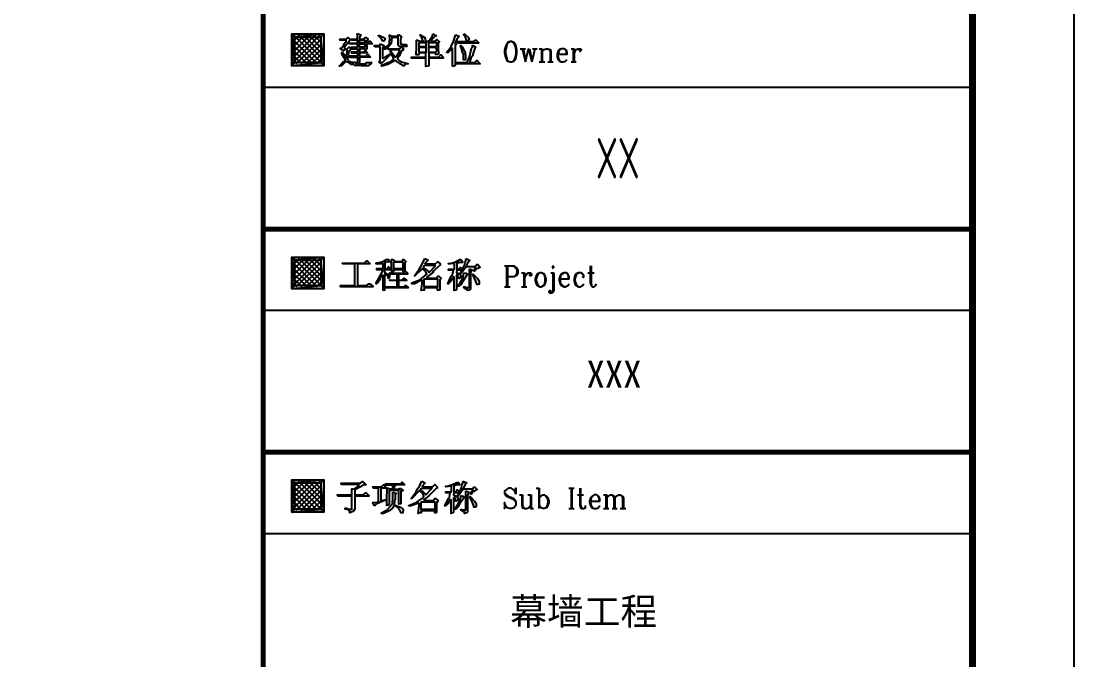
# Model space of a CAD drawing. Extents: x 74607 to 188346, y 27287 to 39167.
# Drawn here: x 114469 to 116547, y 28558 to 29818 of the extents above; entities that cross this region are included whole.
import ezdxf
from ezdxf.enums import TextEntityAlignment as Align

# ---------------------------------------------------------------- set-up
doc = ezdxf.new("R2010")
doc.units = 0
doc.header["$LTSCALE"] = 1000
doc.header["$MEASUREMENT"] = 0
doc.linetypes.add('DASHED2', pattern=[0.375, 0.25, -0.125])
for name, color, linetype in [('__覆盖_A10-公共图签_TEN24OQN_设计区$0$C-SHET-SHET', 7, 'Continuous'), ('DIM_LEAD', 3, 'Continuous'), ('PUB_TEXT', 7, 'Continuous'), ('龙骨虚线', 165, 'DASHED2')]:
    doc.layers.add(name, color=color, linetype=linetype)
doc.styles.add('__覆盖_A10-公共图签_TEN24OQN_设计区$0$TH-STYLE1', font='STFANGSO.TTF', dxfattribs={"width": 0.7})
doc.styles.get("Standard").update_dxf_attribs({"font": 'gbenor.shx', "bigfont": 'gbcbig.shx'})
doc.styles.add('宋体', font='')
doc.styles.get('宋体').set_extended_font_data('SimSun')

# ---------------------------------------------------------------- blocks, each defined once
blk = doc.blocks.new('A1')
at = {"linetype": 'Continuous'}
for points in [[(-74, 125.25), (-76.85, 124.95), (-77.15, 125.25)], [(-76.85, 124.95), (-77.15, 125.25), (-76.85, 122.43)], [(-77.15, 125.25), (-76.85, 122.43), (-77.15, 122.12)], [(-74.3, 124.95), (-74, 125.25), (-76.85, 124.95)], [(-74, 122.12), (-74.3, 124.95), (-74, 125.25)], [(-74.3, 122.43), (-74, 122.12), (-74.3, 124.95)], [(-76.85, 122.43), (-77.15, 122.12), (-74.3, 122.43)], [(-77.15, 122.12), (-74.3, 122.43), (-74, 122.12)], [(-74, 103.25), (-76.85, 102.95), (-77.15, 103.25)], [(-76.85, 102.95), (-77.15, 103.25), (-76.85, 100.43)], [(-77.15, 103.25), (-76.85, 100.43), (-77.15, 100.12)], [(-74.3, 102.95), (-74, 103.25), (-76.85, 102.95)], [(-74, 100.12), (-74.3, 102.95), (-74, 103.25)], [(-74.3, 100.43), (-74, 100.12), (-74.3, 102.95)], [(-76.85, 100.43), (-77.15, 100.12), (-74.3, 100.43)], [(-77.15, 100.12), (-74.3, 100.43), (-74, 100.12)], [(-74, 81.28), (-76.85, 80.97), (-77.15, 81.28)], [(-76.85, 80.97), (-77.15, 81.28), (-76.85, 78.4)], [(-77.15, 81.28), (-76.85, 78.4), (-77.15, 78.1)], [(-74.3, 80.97), (-74, 81.28), (-76.85, 80.97)], [(-74, 78.1), (-74.3, 80.97), (-74, 81.28)], [(-74.3, 78.4), (-74, 78.1), (-74.3, 80.97)], [(-76.85, 78.4), (-77.15, 78.1), (-74.3, 78.4)], [(-77.15, 78.1), (-74.3, 78.4), (-74, 78.1)]]:
    blk.add_hatch(color=94, dxfattribs=at).paths.add_polyline_path(points)
at = {"color": 94, "linetype": 'Continuous'}
for p, q in [((-77.1, 122.38), (-74.4, 125.12)), ((-77.1, 122.88), (-74.9, 125.12)), ((-77.1, 123.4), (-75.4, 125.12)), ((-77.1, 123.9), (-75.93, 125.12)), ((-77.1, 124.4), (-76.43, 125.12)), ((-77.1, 124.93), (-76.93, 125.12)), ((-74.65, 122.3), (-77.1, 124.75)), ((-74.28, 122.43), (-76.97, 125.12)), ((-76.72, 122.3), (-74.28, 124.75)), ((-74.28, 122.93), (-76.47, 125.12)), ((-74.28, 123.4), (-76, 125.12)), ((-74.28, 123.9), (-75.5, 125.12)), ((-74.28, 124.4), (-74.97, 125.12)), ((-74.28, 124.93), (-74.47, 125.12)), ((-75.15, 122.3), (-77.1, 124.22)), ((-75.65, 122.3), (-77.1, 123.72)), ((-76.25, 122.3), (-74.28, 124.22)), ((-75.75, 122.3), (-74.28, 123.72)), ((-54.65, 123.8), (-54.1, 123.8)), ((-54.43, 123.8), (-54.1, 122.5)), ((-54.35, 123.8), (-54.1, 122.75)), ((-53.72, 123.8), (-53.5, 122.75)), ((-53.2, 123.8), (-53.5, 122.5)), ((-53.43, 123.8), (-52.95, 123.8)), ((-52.75, 123.8), (-52.45, 123.8)), ((-52.53, 123.8), (-52.53, 122.5)), ((-52.45, 123.8), (-52.45, 122.5)), ((-49.6, 123.8), (-49.3, 123.8)), ((-49.4, 123.8), (-49.4, 122.5)), ((-49.3, 123.8), (-49.3, 122.5)), ((-76.18, 122.3), (-77.1, 123.22)), ((-76.62, 122.3), (-77.1, 122.72)), ((-75.22, 122.3), (-74.28, 123.22)), ((-74.72, 122.3), (-74.28, 122.72)), ((-52.75, 122.5), (-52.2, 122.5)), ((-51.9, 122.5), (-51.38, 122.5)), ((-49.6, 122.5), (-49.1, 122.5)), ((-80, 120), (-10, 120)), ((-77.1, 100.38), (-74.4, 103.12)), ((-77.1, 100.88), (-74.9, 103.12)), ((-77.1, 101.4), (-75.4, 103.12)), ((-77.1, 101.9), (-75.93, 103.12)), ((-77.1, 102.4), (-76.43, 103.12)), ((-77.1, 102.93), (-76.93, 103.12)), ((-74.28, 100.43), (-76.97, 103.12)), ((-74.28, 100.93), (-76.47, 103.12)), ((-74.28, 101.4), (-76, 103.12)), ((-74.28, 101.9), (-75.5, 103.12)), ((-74.28, 102.4), (-74.97, 103.12)), ((-74.28, 102.93), (-74.47, 103.12)), ((-74.65, 100.3), (-77.1, 102.75)), ((-75.15, 100.3), (-77.1, 102.22)), ((-76.72, 100.3), (-74.28, 102.75)), ((-76.25, 100.3), (-74.28, 102.22)), ((-55.97, 102.38), (-55.97, 100.32)), ((-55.9, 102.38), (-55.9, 100.32)), ((-75.65, 100.3), (-77.1, 101.72)), ((-76.18, 100.3), (-77.1, 101.22)), ((-75.75, 100.3), (-74.28, 101.72)), ((-75.22, 100.3), (-74.28, 101.22)), ((-54.5, 101.68), (-54.2, 101.68)), ((-54.28, 101.68), (-54.28, 100.32)), ((-54.2, 101.68), (-54.2, 100.32)), ((-51.62, 101.68), (-51.32, 101.68)), ((-47.97, 101.68), (-47.35, 101.68)), ((-76.62, 100.3), (-77.1, 100.72)), ((-74.72, 100.3), (-74.28, 100.72)), ((-56.18, 100.32), (-55.62, 100.32)), ((-54.5, 100.32), (-53.97, 100.32)), ((-80, 98), (-10, 98)), ((-77.1, 78.4), (-74.4, 81.12)), ((-77.1, 78.9), (-74.9, 81.12)), ((-77.1, 79.43), (-75.4, 81.12)), ((-77.1, 79.88), (-75.93, 81.12)), ((-77.1, 80.4), (-76.43, 81.12)), ((-77.1, 80.9), (-76.93, 81.12)), ((-74.28, 78.4), (-76.97, 81.12)), ((-74.28, 78.9), (-76.47, 81.12)), ((-74.28, 79.43), (-76, 81.12)), ((-74.28, 79.93), (-75.5, 81.12)), ((-74.28, 80.4), (-74.97, 81.12)), ((-74.28, 80.9), (-74.47, 81.12)), ((-74.65, 78.28), (-77.1, 80.72)), ((-75.15, 78.28), (-77.1, 80.22)), ((-76.72, 78.28), (-74.28, 80.72)), ((-76.25, 78.28), (-74.28, 80.22)), ((-53.05, 80.44), (-52.75, 80.44)), ((-52.78, 80.44), (-52.78, 78.44)), ((-52.75, 80.44), (-52.75, 78.44)), ((-49.82, 80.44), (-49.3, 80.44)), ((-49.6, 80.44), (-49.6, 78.44)), ((-49.53, 80.44), (-49.53, 78.44)), ((-75.65, 78.28), (-77.1, 79.75)), ((-76.18, 78.28), (-77.1, 79.25)), ((-75.75, 78.28), (-74.28, 79.72)), ((-75.22, 78.28), (-74.28, 79.2)), ((-54.7, 79.79), (-54.4, 79.79)), ((-53.88, 79.79), (-53.55, 79.79)), ((-53.62, 79.79), (-53.62, 78.44)), ((-53.55, 79.79), (-53.55, 78.44)), ((-48.97, 79.79), (-48.38, 79.79)), ((-46.4, 79.79), (-46.1, 79.79)), ((-46.18, 79.79), (-46.18, 78.44)), ((-46.1, 79.79), (-46.1, 78.44)), ((-76.62, 78.28), (-77.1, 78.75)), ((-74.72, 78.28), (-74.28, 78.75)), ((-53.62, 78.44), (-53.32, 78.44)), ((-49.82, 78.44), (-49.3, 78.44)), ((-46.4, 78.44), (-45.88, 78.44)), ((-45.55, 78.44), (-45.07, 78.44)), ((-44.78, 78.44), (-44.22, 78.44)), ((-80, 76), (-10, 76))]:
    blk.add_line(p, q, dxfattribs=at)
blk.add_lwpolyline([(-841, 0), (-841, 594), (0, 594), (0, 0)], close=True, dxfattribs=at)
at = {"color": 94, "linetype": 'Continuous', "const_width": 0.7}
blk.add_lwpolyline([(-816, 10), (-816, 584), (-10, 584), (-10, 10)], close=True, dxfattribs=at)
at = {"color": 94, "linetype": 'Continuous', "const_width": 0.5}
for points in [[(-80, 10), (-80, 584)], [(-10, 10), (-10, 584)], [(-80, 106), (-10, 106)], [(-80, 84), (-10, 84)]]:
    blk.add_lwpolyline(points, dxfattribs=at)
at = {"color": 94, "linetype": 'Continuous'}
for points in [[(-74, 125.25), (-76.85, 124.95), (-77.15, 125.25), (-74, 125.25)], [(-76.85, 124.95), (-77.15, 125.25), (-76.85, 122.43), (-76.85, 124.95)], [(-77.15, 125.25), (-76.85, 122.43), (-77.15, 122.12), (-77.15, 125.25)], [(-74.3, 124.95), (-74, 125.25), (-76.85, 124.95), (-74.3, 124.95)], [(-74, 122.12), (-74.3, 124.95), (-74, 125.25), (-74, 122.12)], [(-74.3, 122.43), (-74, 122.12), (-74.3, 124.95), (-74.3, 122.43)], [(-70.72, 125.3), (-70.35, 125.18), (-70.47, 124.95), (-70.47, 124.75), (-70.1, 124.75), (-69.93, 124.9), (-69.85, 124.9), (-69.62, 124.75), (-69.75, 124.57), (-69.75, 124.4), (-69.72, 124.35), (-69.55, 124.53), (-69.45, 124.53), (-69.25, 124.32), (-69.25, 124.28), (-69.75, 124.28), (-69.75, 123.8), (-69.85, 123.72), (-69.97, 123.72), (-69.97, 123.8), (-70.47, 123.8), (-70.47, 123.47), (-70.1, 123.47), (-69.97, 123.6), (-69.85, 123.6), (-69.72, 123.43), (-69.72, 123.4), (-70.47, 123.4), (-70.47, 123.05), (-69.85, 123.05), (-69.72, 123.22), (-69.62, 123.22), (-69.43, 123), (-69.43, 122.97), (-70.22, 122.97), (-70.47, 122.97), (-70.47, 122.45), (-70.53, 122.43), (-70.47, 122.32), (-69.85, 122.32), (-69.8, 122.43), (-69.3, 122.43), (-69.38, 122.32), (-69.6, 122.15), (-69.6, 122.12), (-70.3, 122.12), (-70.35, 122.15), (-70.95, 122.15), (-71.03, 122.25), (-71.28, 122.25), (-71.53, 122.43), (-71.82, 122.55), (-72.25, 122.12), (-72.35, 122.12), (-72.47, 122.07), (-72.43, 122.15), (-72.38, 122.15), (-72.18, 122.43), (-72.18, 122.45), (-71.88, 122.7), (-72.22, 123.25), (-72.22, 123.43), (-72.18, 123.43), (-71.88, 122.97), (-71.8, 122.97), (-71.8, 123.22), (-71.7, 123.25), (-71.7, 123.72), (-72, 123.72), (-72.07, 123.6), (-72.18, 123.65), (-72.35, 123.8), (-72.35, 123.85), (-72.25, 123.85), (-72.05, 124.1), (-72, 124.28), (-71.8, 124.53), (-71.8, 124.65), (-72.38, 124.65), (-72.43, 124.75), (-71.8, 124.75), (-71.68, 124.88), (-71.62, 124.9), (-71.4, 124.7), (-71.4, 124.65), (-71.62, 124.4), (-71.53, 124.35), (-70.72, 124.35), (-70.7, 124.35), (-70.7, 124.65), (-71.25, 124.65), (-71.28, 124.7), (-71.28, 124.75), (-70.7, 124.75), (-70.7, 125.18), (-70.72, 125.25), (-70.72, 125.3)], [(-70.47, 124.65), (-69.97, 124.65), (-69.97, 124.35), (-70.47, 124.35), (-70.47, 124.57), (-70.47, 124.65)], [(-68.62, 125.12), (-68.15, 124.95), (-67.97, 124.78), (-67.97, 124.7), (-68.1, 124.53), (-68.22, 124.57), (-68.32, 124.78), (-68.62, 125.07), (-68.62, 125.12)], [(-67.55, 125.18), (-67.3, 125.05), (-66.68, 125.05), (-66.68, 125.18), (-66.62, 125.18), (-66.38, 125.05), (-66.38, 124.9), (-66.45, 124.78), (-66.45, 124.28), (-66.38, 124.28), (-66.28, 124.2), (-65.88, 124.2), (-65.82, 124.03), (-66.57, 124.03), (-66.68, 124.15), (-66.68, 124.9), (-67.3, 124.9), (-67.35, 124.32), (-67.72, 123.85), (-67.68, 123.8), (-66.82, 123.8), (-66.55, 123.8), (-66.38, 123.95), (-66.15, 123.78), (-66.2, 123.65), (-66.38, 123.55), (-66.55, 123.1), (-66.75, 122.85), (-66.75, 122.8), (-66.57, 122.62), (-66.38, 122.5), (-66.07, 122.43), (-65.7, 122.32), (-65.7, 122.3), (-65.9, 122.3), (-66.07, 122.12), (-66.15, 122.12), (-66.68, 122.43), (-66.93, 122.62), (-66.97, 122.62), (-67.68, 122.25), (-68.15, 122.12), (-68.32, 122.07), (-68.28, 122.15), (-67.97, 122.3), (-67.68, 122.43), (-67.47, 122.5), (-67.12, 122.8), (-67.18, 122.97), (-67.35, 123.18), (-67.47, 123.72), (-67.6, 123.72), (-67.68, 123.78), (-67.68, 123.8)], [(-67.55, 125.18), (-67.53, 124.65), (-67.55, 124.57), (-67.55, 124.32), (-67.6, 124.2), (-67.9, 123.95), (-67.95, 123.95), (-68.07, 123.85), (-68.07, 123.8), (-67.9, 123.8), (-67.78, 123.85), (-67.72, 123.85)], [(-63.25, 125.25), (-62.9, 125.07), (-63.03, 125.05), (-63.4, 124.65), (-63.4, 124.53), (-63.03, 124.53), (-62.9, 124.65), (-62.85, 124.7), (-62.65, 124.5), (-62.6, 124.5), (-62.65, 124.4), (-62.72, 124.32), (-62.72, 123.6), (-62.7, 123.55), (-62.7, 123.25), (-62.82, 123.22), (-62.97, 123.22), (-62.97, 123.4), (-63.65, 123.4), (-63.65, 122.97), (-62.85, 122.97), (-62.7, 122.97), (-62.47, 123.18), (-62.43, 123.18), (-62.22, 122.97), (-62.22, 122.88), (-63.03, 122.88), (-63.65, 122.88), (-63.65, 122.12), (-63.75, 122.07), (-63.95, 122.03), (-63.95, 122.55), (-63.93, 122.62), (-63.93, 122.88), (-64.72, 122.88), (-65.15, 122.88), (-65.22, 122.85), (-65.35, 122.88), (-65.35, 122.97), (-64.55, 122.97), (-63.93, 122.97), (-63.93, 123.4), (-64.6, 123.4), (-64.6, 123.25), (-64.68, 123.18), (-64.9, 123.18), (-64.9, 123.55), (-64.85, 123.6), (-64.85, 124.4), (-64.85, 124.65), (-64.78, 124.65), (-64.55, 124.53), (-64.22, 124.53), (-64.35, 124.88), (-64.55, 125.12), (-64.5, 125.18), (-64, 124.88), (-64, 124.53), (-63.65, 124.53), (-63.57, 124.65), (-63.28, 125.07), (-63.25, 125.25)], [(-61, 125.18), (-60.65, 125.05), (-60.9, 124.7), (-61.05, 124.4), (-61.05, 124.28), (-60.95, 124.28), (-61.05, 124.1), (-61.05, 123.25), (-61.05, 122.45), (-61.05, 122.15), (-61.18, 122.07), (-61.32, 122.07), (-61.32, 122.88), (-61.32, 123), (-61.3, 123.05), (-61.3, 123.8), (-61.32, 123.85), (-61.75, 123.43), (-61.88, 123.43), (-61.88, 123.47), (-61.6, 123.78), (-61.43, 124.03), (-61.2, 124.5), (-61, 125.12), (-61, 125.18)], [(-60.2, 125.25), (-60.03, 125.18), (-59.72, 124.9), (-59.72, 124.88), (-59.68, 124.7), (-59.8, 124.53), (-59.72, 124.5), (-59.22, 124.5), (-59.05, 124.65), (-58.97, 124.65), (-58.75, 124.4), (-58.75, 124.35), (-59.6, 124.35), (-60.4, 124.35), (-60.75, 124.35), (-60.78, 124.4), (-60.78, 124.5), (-59.97, 124.5), (-59.9, 124.5), (-60.07, 125.07), (-60.2, 125.12), (-60.2, 125.25)], [(-71.62, 124.4), (-71.95, 123.95), (-71.95, 123.8), (-71.7, 123.8), (-71.53, 123.95), (-71.32, 123.8), (-71.32, 123.95), (-70.7, 123.95), (-70.7, 124.28), (-71.5, 124.28), (-71.53, 124.32), (-71.53, 124.35)], [(-71.32, 123.8), (-71.28, 123.8), (-70.7, 123.8), (-70.7, 123.47), (-71.32, 123.47), (-71.32, 123.43), (-71.28, 123.4), (-70.7, 123.4), (-70.7, 123.05), (-71.5, 123.05), (-71.5, 123), (-71.45, 122.97), (-70.7, 122.97), (-70.72, 122.32), (-70.9, 122.43), (-71.15, 122.43), (-71.25, 122.45), (-71.45, 122.5), (-71.7, 122.8), (-71.68, 122.85), (-71.62, 122.97), (-71.5, 123.6), (-71.32, 123.72), (-71.32, 123.8)], [(-70.47, 124.28), (-69.97, 124.28), (-69.97, 123.95), (-70.47, 123.95), (-70.47, 124.2), (-70.47, 124.28)], [(-68.4, 124.28), (-68.07, 124.1), (-68.07, 124.03), (-68.22, 123.85), (-68.22, 123.05), (-68.22, 122.85), (-68.1, 122.85), (-67.55, 123.22), (-67.55, 123.1), (-68.22, 122.45), (-68.28, 122.43), (-68.32, 122.3), (-68.5, 122.43), (-68.53, 122.55), (-68.45, 122.55), (-68.45, 123.4), (-68.45, 123.97), (-68.9, 123.97), (-69, 124.03), (-69, 124.1), (-68.5, 124.1), (-68.4, 124.28)], [(-67.35, 123.72), (-66.57, 123.72), (-66.62, 123.43), (-66.8, 123.1), (-66.97, 122.97), (-67.18, 123.22), (-67.35, 123.47), (-67.35, 123.65), (-67.35, 123.72)], [(-64.6, 124.4), (-63.93, 124.4), (-63.93, 123.97), (-64.6, 123.97), (-64.6, 124.35), (-64.6, 124.4)], [(-64.6, 123.95), (-63.93, 123.95), (-63.93, 123.43), (-64.6, 123.43), (-64.6, 123.85), (-64.6, 123.95)], [(-63.65, 124.4), (-62.9, 124.4), (-62.9, 123.97), (-63.65, 123.97), (-63.65, 124.35), (-63.65, 124.4)], [(-63.65, 123.95), (-63.03, 123.95), (-62.9, 123.8), (-62.9, 123.55), (-63.03, 123.43), (-63.65, 123.43), (-63.65, 123.85), (-63.65, 123.95)], [(-59.35, 124.15), (-59.05, 123.97), (-59.1, 123.85), (-59.25, 123.47), (-59.35, 123.1), (-59.47, 122.97), (-59.65, 122.43), (-59.12, 122.43), (-58.93, 122.62), (-58.88, 122.62), (-58.57, 122.32), (-58.57, 122.3), (-59.43, 122.3), (-60.22, 122.3), (-60.9, 122.3), (-60.95, 122.32), (-60.95, 122.43), (-60.1, 122.43), (-59.85, 122.43), (-59.65, 123), (-59.53, 123.4), (-59.43, 123.85), (-59.35, 123.95), (-59.35, 124.1), (-59.35, 124.15)], [(-60.57, 124.1), (-60.45, 124.1), (-60.35, 123.97), (-60.07, 123.43), (-60.07, 123.25), (-60.03, 123.22), (-60.03, 122.8), (-60.07, 122.7), (-60.22, 122.7), (-60.22, 123.25), (-60.28, 123.35), (-60.45, 123.95), (-60.57, 124.1)], [(-55.62, 124.5), (-55.88, 124.4), (-56, 124.2), (-56.07, 124.03), (-56.18, 123.65), (-56.18, 123.35), (-56.07, 122.97), (-56, 122.75), (-55.88, 122.57), (-55.62, 122.5), (-55.5, 122.5), (-55.25, 122.57), (-55.1, 122.75), (-55.03, 122.97), (-54.95, 123.35), (-54.95, 123.65), (-55.03, 124.03), (-55.1, 124.2), (-55.25, 124.4), (-55.5, 124.5), (-55.62, 124.5), (-55.8, 124.4), (-55.95, 124.2), (-56, 124.03), (-56.07, 123.65), (-56.07, 123.35), (-56, 122.97), (-55.95, 122.75), (-55.8, 122.57), (-55.62, 122.5)], [(-55.5, 122.5), (-55.32, 122.57), (-55.2, 122.75), (-55.1, 122.97), (-55.03, 123.35), (-55.03, 123.65), (-55.1, 124.03), (-55.2, 124.2), (-55.32, 124.4), (-55.5, 124.5)], [(-54.1, 122.5), (-53.8, 123.8), (-53.5, 122.5)], [(-52.45, 123.53), (-52.28, 123.72), (-52.07, 123.8), (-51.9, 123.8), (-51.68, 123.72), (-51.6, 123.53), (-51.6, 122.5)], [(-51.9, 123.8), (-51.78, 123.72), (-51.68, 123.53), (-51.68, 122.5)], [(-50.93, 123.25), (-50, 123.25), (-50, 123.43), (-50.07, 123.65), (-50.15, 123.72), (-50.32, 123.8), (-50.55, 123.8), (-50.75, 123.72), (-50.93, 123.53), (-51, 123.25), (-51, 123.05), (-50.93, 122.75), (-50.75, 122.57), (-50.55, 122.5), (-50.38, 122.5), (-50.15, 122.57), (-50, 122.75)], [(-50.55, 123.8), (-50.7, 123.72), (-50.82, 123.53), (-50.93, 123.25), (-50.93, 123.05), (-50.82, 122.75), (-50.7, 122.57), (-50.55, 122.5)], [(-50.07, 123.25), (-50.07, 123.53), (-50.15, 123.72)], [(-49.3, 123.25), (-49.22, 123.53), (-49.1, 123.72), (-48.93, 123.8), (-48.72, 123.8), (-48.62, 123.72), (-48.62, 123.65), (-48.72, 123.53), (-48.8, 123.65), (-48.72, 123.72)], [(-76.85, 122.43), (-77.15, 122.12), (-74.3, 122.43), (-76.85, 122.43)], [(-77.15, 122.12), (-74.3, 122.43), (-74, 122.12), (-77.15, 122.12)], [(-74, 103.25), (-76.85, 102.95), (-77.15, 103.25), (-74, 103.25)], [(-76.85, 102.95), (-77.15, 103.25), (-76.85, 100.43), (-76.85, 102.95)], [(-77.15, 103.25), (-76.85, 100.43), (-77.15, 100.12), (-77.15, 103.25)], [(-74.3, 102.95), (-74, 103.25), (-76.85, 102.95), (-74.3, 102.95)], [(-74, 100.12), (-74.3, 102.95), (-74, 103.25), (-74, 100.12)], [(-74.3, 100.43), (-74, 100.12), (-74.3, 102.95), (-74.3, 100.43)], [(-69.78, 102.88), (-69.72, 102.88), (-69.47, 102.62), (-69.47, 102.57), (-70.28, 102.57), (-70.7, 102.57), (-70.7, 101.72), (-70.7, 100.93), (-70.7, 100.43), (-69.9, 100.43), (-69.78, 100.43), (-69.57, 100.62), (-69.47, 100.62), (-69.18, 100.38), (-69.18, 100.32), (-72.32, 100.32), (-72.35, 100.38), (-72.35, 100.43), (-71.55, 100.43), (-70.95, 100.43), (-70.95, 101.28), (-70.95, 102.07), (-70.95, 102.57), (-71.78, 102.57), (-72.1, 102.57), (-72.15, 102.62), (-72.15, 102.65), (-71.35, 102.65), (-70.5, 102.65), (-70.03, 102.65), (-69.85, 102.82), (-69.78, 102.88)], [(-67.78, 103), (-68.2, 102.78), (-68.72, 102.65), (-68.8, 102.65), (-68.88, 102.62), (-68.72, 102.57), (-68.62, 102.62), (-68.25, 102.62), (-68.18, 102.62), (-68.18, 102.1), (-68.8, 102.1), (-68.8, 102.03), (-68.25, 102.03), (-68.2, 101.95), (-68.43, 101.53), (-68.6, 101.18), (-68.88, 100.72), (-68.8, 100.62), (-68.72, 100.72), (-68.43, 101.12), (-68.38, 101.3), (-68.2, 101.47), (-68.18, 101.4), (-68.18, 100.57), (-68.18, 100.07), (-68.2, 100.03), (-68.07, 100), (-68, 100.03), (-68, 100.88), (-68, 101.53), (-67.95, 101.55), (-67.7, 101.35), (-67.7, 101.3), (-67.65, 101.18), (-67.5, 101.28), (-67.5, 101.4), (-68, 101.68), (-68, 102.03), (-67.32, 102.03), (-67.32, 101.78), (-67.15, 101.78), (-67.1, 101.85), (-67.1, 102.03), (-66.3, 102.03), (-66.22, 102.03), (-66.22, 101.85), (-66.12, 101.85), (-66, 101.85)], [(-67.82, 103), (-67.62, 103), (-67.62, 102.95), (-67.5, 102.78), (-68, 102.7), (-68, 102.1), (-67.78, 102.1), (-67.65, 102.22), (-67.62, 102.28), (-67.4, 102.07), (-67.32, 102.1), (-67.32, 102.95), (-67.32, 103), (-67.22, 103), (-66.95, 102.82), (-66.35, 102.82), (-66.22, 102.95), (-66.22, 103), (-66.1, 103), (-65.93, 102.82), (-65.93, 102.78), (-66, 102.65), (-66, 101.85), (-65.97, 101.85), (-65.75, 101.65), (-65.75, 101.55), (-66.55, 101.55), (-66.65, 101.55), (-66.65, 101.1), (-66.53, 100.97), (-66.3, 100.97), (-66.18, 101.1), (-66.12, 101.18), (-66.1, 101.18), (-65.85, 100.97), (-65.85, 100.93), (-66.65, 100.93), (-66.65, 100.32), (-66.12, 100.32), (-65.97, 100.45), (-65.93, 100.45), (-65.7, 100.25), (-65.7, 100.2), (-66.53, 100.2), (-67.32, 100.2), (-67.82, 100.2), (-67.82, 100.32), (-67.03, 100.32), (-66.78, 100.32), (-66.78, 100.93), (-67.5, 100.93), (-67.5, 101), (-67.32, 100.97), (-66.78, 100.97), (-66.78, 101.55), (-67.5, 101.55), (-67.53, 101.65), (-67.5, 101.68), (-67.45, 101.65), (-66.65, 101.65), (-66.18, 101.65), (-66, 101.78), (-66, 101.85)], [(-64.05, 103.12), (-63.72, 102.95), (-63.78, 102.88), (-64.03, 102.62), (-63.93, 102.57), (-63.12, 102.57), (-63, 102.57), (-62.8, 102.78), (-62.75, 102.78), (-62.53, 102.57), (-62.53, 102.45), (-62.57, 102.45), (-63.18, 101.85), (-63.3, 101.68), (-63.85, 101.28), (-63.78, 101.18), (-62.95, 101.18), (-62.93, 101.18), (-62.75, 101.35), (-62.7, 101.35), (-62.45, 101.18), (-62.45, 101.1), (-62.57, 100.97), (-62.57, 100.18), (-62.57, 100.03), (-62.62, 100), (-62.8, 100), (-62.8, 100.2), (-63.6, 100.2), (-64.1, 100.2), (-64.1, 100), (-64.22, 100), (-64.4, 99.95), (-64.32, 100.62), (-64.32, 100.93), (-64.45, 100.93), (-65.07, 100.62), (-65.32, 100.62), (-65.32, 100.72), (-64.53, 101), (-64.05, 101.4), (-64.03, 101.4), (-63.85, 101.55), (-63.93, 101.78), (-64.28, 102.1), (-64.32, 102.1), (-65.03, 101.4), (-65.07, 101.4), (-64.6, 102.07), (-64.45, 102.32), (-64.28, 102.62), (-64.05, 103.12)], [(-60, 103.12), (-59.62, 102.95), (-59.65, 102.88), (-59.82, 102.65), (-59.95, 102.4), (-59.9, 102.32), (-59.07, 102.32), (-58.9, 102.5), (-58.8, 102.5), (-58.6, 102.28), (-58.6, 102.22), (-58.97, 102.07), (-59.03, 102.03), (-59.15, 101.85), (-59.22, 101.9), (-59.03, 102.22), (-59.07, 102.28), (-59.9, 102.28), (-59.95, 102.28), (-60.45, 101.65), (-60.55, 101.68), (-60.5, 101.72), (-60.38, 101.9), (-60.45, 101.95), (-60.88, 101.95), (-60.93, 101.72), (-60.6, 101.55), (-60.5, 101.47), (-60.5, 101.28), (-60.68, 101.12), (-60.72, 101.35), (-60.88, 101.53), (-60.93, 101.47), (-60.93, 100.62), (-60.93, 100.03), (-60.97, 100), (-61.15, 99.95), (-61.15, 100.75), (-61.15, 101.28), (-61.22, 101.3), (-61.47, 100.88), (-61.7, 100.62), (-61.78, 100.62), (-61.6, 101), (-61.43, 101.35), (-61.3, 101.53), (-61.22, 101.95), (-61.7, 101.95), (-61.7, 102.07), (-61.1, 102.07), (-61.1, 102.62), (-61.7, 102.57), (-61.7, 102.62), (-61.53, 102.62), (-60.97, 102.78), (-60.6, 103), (-60.5, 103), (-60.38, 102.88), (-60.32, 102.7), (-60.72, 102.7), (-60.75, 102.65), (-60.88, 102.65), (-60.88, 102.07), (-60.72, 102.07), (-60.6, 102.2), (-60.55, 102.22), (-60.32, 102.07), (-60.12, 102.45), (-60.07, 102.7), (-59.95, 103), (-60, 103.12)], [(-67.1, 102.78), (-66.3, 102.78), (-66.22, 102.78), (-66.22, 102.1), (-67.07, 102.1), (-67.1, 102.1), (-67.1, 102.7), (-67.1, 102.78)], [(-64.05, 102.45), (-63.22, 102.45), (-63.07, 102.45), (-63.07, 102.32), (-63.6, 101.72), (-63.68, 101.85), (-63.93, 102.07), (-64.1, 102.1), (-64.15, 102.28), (-64.1, 102.4), (-64.05, 102.45)], [(-59.65, 102.1), (-59.4, 102.03), (-59.53, 101.68), (-59.53, 100.88), (-59.53, 100.07), (-59.62, 100), (-59.82, 99.95), (-59.82, 100.07), (-59.95, 100.07), (-60.2, 100.25), (-60.2, 100.32), (-60.07, 100.32), (-60, 100.25), (-59.65, 100.25), (-59.65, 101.1), (-59.65, 101.9), (-59.65, 102.07), (-59.65, 102.1)], [(-56.18, 102.38), (-55.25, 102.38), (-55.05, 102.22), (-54.95, 102.15), (-54.88, 101.97), (-54.88, 101.68), (-54.95, 101.47), (-55.05, 101.4), (-55.25, 101.3), (-55.9, 101.3)], [(-55.25, 102.38), (-55.12, 102.22), (-55.05, 102.15), (-54.95, 101.97), (-54.95, 101.68), (-55.05, 101.47), (-55.12, 101.4), (-55.25, 101.3)], [(-51.4, 102.38), (-51.45, 102.22), (-51.4, 102.15), (-51.32, 102.22), (-51.4, 102.38)], [(-47.72, 102.38), (-47.72, 100.72), (-47.62, 100.45), (-47.5, 100.32), (-47.35, 100.32), (-47.2, 100.45), (-47.12, 100.62)], [(-47.62, 102.38), (-47.62, 100.72), (-47.6, 100.45), (-47.5, 100.32)], [(-64.1, 101.1), (-63.3, 101.1), (-62.8, 101.1), (-62.8, 100.32), (-63.6, 100.32), (-64.1, 100.32), (-64.1, 101), (-64.1, 101.1)], [(-60.18, 101.68), (-60, 101.65), (-59.82, 101.53), (-59.9, 101.47), (-60.32, 100.8), (-60.45, 100.57), (-60.68, 100.38), (-60.75, 100.38), (-60.55, 100.72), (-60.3, 101.18), (-60.18, 101.65), (-60.18, 101.68)], [(-59.35, 101.55), (-59.28, 101.55), (-58.85, 101.12), (-58.68, 100.88), (-58.68, 100.57), (-58.78, 100.55), (-58.9, 100.55), (-58.9, 100.62), (-59.03, 100.93), (-59.15, 101.18), (-59.35, 101.55)], [(-54.2, 101.1), (-54.1, 101.4), (-53.97, 101.6), (-53.82, 101.68), (-53.6, 101.68), (-53.53, 101.6), (-53.53, 101.47), (-53.6, 101.4), (-53.7, 101.47), (-53.6, 101.6)], [(-52.68, 101.68), (-52.93, 101.6), (-53.05, 101.4), (-53.15, 101.1), (-53.15, 100.93), (-53.05, 100.62), (-52.93, 100.45), (-52.68, 100.32), (-52.55, 100.32), (-52.3, 100.45), (-52.18, 100.62), (-52.07, 100.93), (-52.07, 101.1), (-52.18, 101.4), (-52.3, 101.6), (-52.55, 101.68), (-52.68, 101.68), (-52.85, 101.6), (-52.97, 101.4), (-53.05, 101.1), (-53.05, 100.93), (-52.97, 100.62), (-52.85, 100.45), (-52.68, 100.32)], [(-52.55, 100.32), (-52.38, 100.45), (-52.2, 100.62), (-52.18, 100.93), (-52.18, 101.1), (-52.2, 101.4), (-52.38, 101.6), (-52.55, 101.68)], [(-51.32, 101.68), (-51.32, 99.95), (-51.4, 99.78), (-51.53, 99.7), (-51.7, 99.7), (-51.78, 99.78), (-51.78, 99.88), (-51.7, 99.95), (-51.62, 99.88), (-51.7, 99.78)], [(-51.4, 101.68), (-51.4, 99.95), (-51.45, 99.78), (-51.53, 99.7)], [(-50.68, 101.1), (-49.8, 101.1), (-49.8, 101.3), (-49.88, 101.47), (-49.93, 101.6), (-50.1, 101.68), (-50.3, 101.68), (-50.55, 101.6), (-50.68, 101.4), (-50.78, 101.1), (-50.78, 100.93), (-50.68, 100.62), (-50.55, 100.45), (-50.3, 100.32), (-50.18, 100.32), (-49.93, 100.45), (-49.8, 100.62)], [(-50.3, 101.68), (-50.47, 101.6), (-50.65, 101.4), (-50.68, 101.1), (-50.68, 100.93), (-50.65, 100.62), (-50.47, 100.45), (-50.3, 100.32)], [(-49.88, 101.1), (-49.88, 101.4), (-49.93, 101.6)], [(-48.4, 101.4), (-48.47, 101.3), (-48.4, 101.22), (-48.35, 101.3), (-48.35, 101.4), (-48.47, 101.6), (-48.65, 101.68), (-48.88, 101.68), (-49.12, 101.6), (-49.25, 101.4), (-49.32, 101.1), (-49.32, 100.93), (-49.25, 100.62), (-49.12, 100.45), (-48.88, 100.32), (-48.72, 100.32), (-48.47, 100.45), (-48.35, 100.62)], [(-48.88, 101.68), (-49.03, 101.6), (-49.15, 101.4), (-49.25, 101.1), (-49.25, 100.93), (-49.15, 100.62), (-49.03, 100.45), (-48.88, 100.32)], [(-76.85, 100.43), (-77.15, 100.12), (-74.3, 100.43), (-76.85, 100.43)], [(-77.15, 100.12), (-74.3, 100.43), (-74, 100.12), (-77.15, 100.12)], [(-74, 81.28), (-76.85, 80.97), (-77.15, 81.28), (-74, 81.28)], [(-76.85, 80.97), (-77.15, 81.28), (-76.85, 78.4), (-76.85, 80.97)], [(-77.15, 81.28), (-76.85, 78.4), (-77.15, 78.1), (-77.15, 81.28)], [(-74.3, 80.97), (-74, 81.28), (-76.85, 80.97), (-74.3, 80.97)], [(-74, 78.1), (-74.3, 80.97), (-74, 81.28), (-74, 78.1)], [(-70.2, 81.12), (-70.15, 81.12), (-69.85, 80.82), (-69.85, 80.78), (-70.12, 80.78), (-70.4, 80.6), (-70.8, 80.35), (-70.95, 80.22), (-70.95, 79.8), (-70.15, 79.8), (-70.12, 79.8), (-69.85, 80), (-69.82, 80), (-69.57, 79.72), (-69.57, 79.68), (-70.38, 79.68), (-70.95, 79.68), (-70.95, 78.88), (-70.95, 78.35), (-71, 78.32), (-71.12, 78.15), (-71.43, 78.03), (-71.43, 78.15), (-71.55, 78.32), (-71.9, 78.4), (-71.9, 78.5), (-71.72, 78.5), (-71.68, 78.4), (-71.25, 78.4), (-71.25, 79.25), (-71.25, 79.68), (-72.05, 79.68), (-72.6, 79.68), (-72.65, 79.72), (-72.65, 79.8), (-71.85, 79.8), (-71.25, 79.8), (-71.25, 80.4), (-71.18, 80.4), (-71, 80.35), (-70.62, 80.65), (-70.55, 80.65), (-70.55, 80.82), (-71.35, 80.82), (-72.2, 80.82), (-72.22, 80.82), (-72.28, 80.85), (-72.28, 80.95), (-71.47, 80.95), (-70.62, 80.95), (-70.38, 80.95), (-70.2, 81.12)], [(-66.3, 81.03), (-66.25, 81.03), (-66.05, 80.82), (-66.05, 80.78), (-66.85, 80.78), (-66.95, 80.78), (-67.15, 80.43), (-67.15, 80.35), (-66.55, 80.35), (-66.55, 80.43), (-66.43, 80.43), (-66.25, 80.28), (-66.22, 80.28), (-66.25, 80.18), (-66.4, 80.18), (-66.4, 79.32), (-66.4, 78.9), (-66.6, 78.88), (-66.6, 79.68), (-66.6, 80.22), (-67.4, 80.22), (-67.57, 80.22), (-67.57, 79.43), (-67.57, 78.88), (-67.62, 78.78), (-67.78, 78.75), (-67.78, 79.55), (-67.78, 79.88), (-67.75, 79.93), (-67.75, 80.35), (-67.78, 80.4), (-67.78, 80.47), (-68.38, 80.47), (-68.38, 79.68), (-68.38, 79.25), (-67.95, 79.32), (-68, 79.25), (-68.47, 79.05), (-68.85, 78.88), (-68.93, 78.75), (-69.05, 78.75), (-69.18, 79.05), (-68.72, 79.07), (-68.62, 79.18), (-68.62, 80), (-68.62, 80.47), (-69.1, 80.47), (-69.18, 80.55), (-69.18, 80.6), (-68.32, 80.6), (-68.3, 80.6), (-68.12, 80.78), (-68.07, 80.78), (-67.88, 80.55), (-67.78, 80.47)], [(-66.25, 81.03), (-66.3, 81.03), (-66.47, 80.85), (-67.32, 80.85), (-67.95, 80.85), (-67.95, 80.82), (-67.93, 80.78), (-67.22, 80.78), (-67.22, 80.35), (-67.53, 80.35), (-67.57, 80.4), (-67.78, 80.47)], [(-64.35, 81.15), (-64.03, 80.97), (-64.05, 80.95), (-64.32, 80.65), (-64.22, 80.6), (-63.43, 80.6), (-63.3, 80.6), (-63.07, 80.82), (-63.05, 80.82), (-62.82, 80.6), (-62.82, 80.47), (-62.88, 80.47), (-63.47, 79.88), (-63.6, 79.72), (-64.15, 79.3), (-64.05, 79.25), (-63.25, 79.25), (-63.22, 79.25), (-63.05, 79.43), (-63, 79.43), (-62.75, 79.25), (-62.75, 79.12), (-62.88, 79.05), (-62.88, 78.2), (-62.88, 78.1), (-62.93, 78.03), (-63.07, 78.03), (-63.07, 78.22), (-63.93, 78.22), (-64.4, 78.22), (-64.4, 78.03), (-64.53, 78.03), (-64.7, 77.97), (-64.6, 78.7), (-64.6, 78.95), (-64.75, 78.95), (-65.38, 78.7), (-65.62, 78.7), (-65.62, 78.75), (-64.82, 79.07), (-64.35, 79.45), (-64.32, 79.45), (-64.15, 79.62), (-64.22, 79.85), (-64.57, 80.18), (-64.6, 80.18), (-65.32, 79.45), (-65.38, 79.45), (-64.9, 80.1), (-64.75, 80.4), (-64.57, 80.65), (-64.35, 81.15)], [(-60.3, 81.15), (-59.9, 80.97), (-60, 80.95), (-60.12, 80.72), (-60.25, 80.43), (-60.2, 80.4), (-59.35, 80.4), (-59.2, 80.55), (-59.1, 80.55), (-58.9, 80.35), (-58.9, 80.28), (-59.28, 80.1), (-59.32, 80.05), (-59.45, 79.88), (-59.53, 79.93), (-59.32, 80.28), (-59.35, 80.35), (-60.2, 80.35), (-60.25, 80.35), (-60.75, 79.68), (-60.85, 79.72), (-60.8, 79.8), (-60.68, 79.93), (-60.75, 80), (-61.18, 80), (-61.22, 79.8), (-60.88, 79.62), (-60.8, 79.5), (-60.8, 79.3), (-60.97, 79.18), (-61.03, 79.43), (-61.18, 79.55), (-61.22, 79.5), (-61.22, 78.7), (-61.22, 78.1), (-61.3, 78.03), (-61.43, 77.97), (-61.43, 78.78), (-61.43, 79.3), (-61.53, 79.32), (-61.78, 78.9), (-61.97, 78.7), (-62.07, 78.7), (-61.9, 79.07), (-61.72, 79.43), (-61.6, 79.55), (-61.53, 80), (-61.97, 80), (-61.97, 80.1), (-61.4, 80.1), (-61.4, 80.65), (-61.97, 80.6), (-61.97, 80.65), (-61.82, 80.65), (-61.3, 80.82), (-60.88, 81.03), (-60.8, 81.03), (-60.68, 80.95), (-60.62, 80.78), (-61.03, 80.78), (-61.05, 80.72), (-61.18, 80.72), (-61.18, 80.1), (-61.03, 80.1), (-60.88, 80.22), (-60.85, 80.28), (-60.62, 80.1), (-60.43, 80.47), (-60.38, 80.78), (-60.25, 81.03), (-60.3, 81.15)], [(-74.3, 78.4), (-74, 78.1), (-74.3, 80.97), (-74.3, 78.4)], [(-67.2, 80.05), (-66.85, 79.93), (-66.97, 79.88), (-66.97, 79.3), (-67.03, 79.25), (-67.07, 78.75), (-67.22, 78.5), (-67.57, 78.22), (-68.12, 77.97), (-68.32, 77.97), (-68.32, 78.03), (-67.75, 78.32), (-67.38, 78.7), (-67.38, 78.75), (-67.22, 78.9), (-67.22, 79.18), (-67.2, 79.25), (-67.2, 80), (-67.2, 80.05)], [(-64.35, 80.47), (-63.5, 80.47), (-63.38, 80.47), (-63.38, 80.4), (-63.93, 79.8), (-63.97, 79.88), (-64.22, 80.1), (-64.4, 80.18), (-64.45, 80.35), (-64.4, 80.43), (-64.35, 80.47)], [(-60, 80.18), (-59.7, 80.05), (-59.82, 79.72), (-59.82, 78.9), (-59.82, 78.15), (-59.9, 78.03), (-60.12, 77.97), (-60.12, 78.15), (-60.25, 78.15), (-60.5, 78.32), (-60.5, 78.35), (-60.38, 78.35), (-60.3, 78.32), (-60, 78.32), (-60, 79.12), (-60, 79.93), (-60, 80.1), (-60, 80.18)], [(-55.15, 80.16), (-55.07, 80.44), (-55.07, 79.89), (-55.15, 80.16), (-55.32, 80.34), (-55.53, 80.44), (-55.8, 80.44), (-56, 80.34), (-56.18, 80.16), (-56.18, 79.96), (-56.07, 79.79), (-56, 79.66), (-55.82, 79.59), (-55.4, 79.41), (-55.25, 79.29), (-55.07, 79.11)], [(-48.75, 80.44), (-48.75, 78.81), (-48.68, 78.51), (-48.55, 78.44), (-48.38, 78.44), (-48.2, 78.51), (-48.18, 78.74)], [(-48.68, 80.44), (-48.68, 78.81), (-48.6, 78.51), (-48.55, 78.44)], [(-64.4, 79.12), (-63.6, 79.12), (-63.07, 79.12), (-63.07, 78.35), (-63.93, 78.35), (-64.4, 78.35), (-64.4, 79.07), (-64.4, 79.12)], [(-60.45, 79.72), (-60.3, 79.68), (-60.12, 79.55), (-60.2, 79.5), (-60.62, 78.88), (-60.75, 78.62), (-60.97, 78.4), (-61.05, 78.4), (-60.85, 78.75), (-60.6, 79.25), (-60.45, 79.68), (-60.45, 79.72)], [(-59.65, 79.62), (-59.57, 79.62), (-59.15, 79.18), (-58.97, 78.9), (-58.97, 78.62), (-59.07, 78.57), (-59.2, 78.57), (-59.2, 78.7), (-59.32, 78.95), (-59.45, 79.25), (-59.65, 79.62)], [(-56.18, 79.96), (-56, 79.79), (-55.82, 79.66), (-55.4, 79.49), (-55.25, 79.41), (-55.15, 79.29), (-55.07, 79.11), (-55.07, 78.74), (-55.25, 78.51), (-55.45, 78.44), (-55.7, 78.44), (-55.93, 78.51), (-56.07, 78.74), (-56.18, 79.04), (-56.18, 78.44), (-56.07, 78.74)], [(-54.47, 79.79), (-54.47, 78.74), (-54.4, 78.51), (-54.18, 78.44), (-54, 78.44), (-53.8, 78.51), (-53.62, 78.74)], [(-54.4, 79.79), (-54.4, 78.74), (-54.3, 78.51), (-54.18, 78.44)], [(-52.75, 79.49), (-52.57, 79.66), (-52.4, 79.79), (-52.28, 79.79), (-52.03, 79.66), (-51.9, 79.49), (-51.8, 79.19), (-51.8, 79.04), (-51.9, 78.74), (-52.03, 78.51), (-52.28, 78.44), (-52.4, 78.44), (-52.57, 78.51), (-52.75, 78.74)], [(-52.28, 79.79), (-52.1, 79.66), (-51.97, 79.49), (-51.9, 79.19), (-51.9, 79.04), (-51.97, 78.74), (-52.1, 78.51), (-52.28, 78.44)], [(-47.7, 79.19), (-46.78, 79.19), (-46.78, 79.41), (-46.85, 79.59), (-46.95, 79.66), (-47.07, 79.79), (-47.32, 79.79), (-47.53, 79.66), (-47.7, 79.49), (-47.8, 79.19), (-47.8, 79.04), (-47.7, 78.74), (-47.53, 78.51), (-47.32, 78.44), (-47.15, 78.44), (-46.95, 78.51), (-46.78, 78.74)], [(-47.32, 79.79), (-47.45, 79.66), (-47.62, 79.49), (-47.7, 79.19), (-47.7, 79.04), (-47.62, 78.74), (-47.45, 78.51), (-47.32, 78.44)], [(-46.85, 79.19), (-46.85, 79.49), (-46.95, 79.66)], [(-46.1, 79.49), (-45.93, 79.66), (-45.72, 79.79), (-45.55, 79.79), (-45.38, 79.66), (-45.3, 79.49), (-45.3, 78.44)], [(-45.55, 79.79), (-45.45, 79.66), (-45.38, 79.49), (-45.38, 78.44)], [(-45.3, 79.49), (-45.18, 79.66), (-44.9, 79.79), (-44.78, 79.79), (-44.53, 79.66), (-44.45, 79.49), (-44.45, 78.44)], [(-44.78, 79.79), (-44.62, 79.66), (-44.53, 79.49), (-44.53, 78.44)], [(-76.85, 78.4), (-77.15, 78.1), (-74.3, 78.4), (-76.85, 78.4)], [(-77.15, 78.1), (-74.3, 78.4), (-74, 78.1), (-77.15, 78.1)], [(-66.97, 78.78), (-66.43, 78.57), (-66.22, 78.4), (-66.18, 78.32), (-66.22, 78.03), (-66.4, 78.03), (-66.4, 78.1), (-66.55, 78.35), (-66.97, 78.75), (-66.97, 78.78)]]:
    blk.add_lwpolyline(points, dxfattribs=at)
at = {"color": 0, "linetype": 'ByBlock', "lineweight": -2}
blk.add_attdef('001', text='', height=3.89, dxfattribs=at).set_placement((-21.27, 23.56), align=Align.CENTER)
at = {"layer": '__覆盖_A10-公共图签_TEN24OQN_设计区$0$C-SHET-SHET', "insert": (-45, 113), "char_height": 4, "attachment_point": 5, "style": '__覆盖_A10-公共图签_TEN24OQN_设计区$0$TH-STYLE1'}
blk.add_mtext('{\\Fgbenor,gbcbig|c134;\\W0.7;XX }', dxfattribs=at)
at = {"layer": 'DIM_LEAD', "color": 7, "linetype": 'Continuous', "lineweight": 0}
for tag, height, p in [('一层平面图', 3.24, (-45, 46.64)), ('比例', 2.92, (-54.96, 15.87))]:
    blk.add_attdef(tag, text='', height=height, dxfattribs=at).set_placement(p, align=Align.MIDDLE_CENTER)
at = {"layer": 'PUB_TEXT', "linetype": 'Continuous', "style": '宋体'}
for s, p in [('XXX', (-48.09, 90.36)), ('幕墙工程', (-55.62, 66.97))]:
    blk.add_text(s, height=2.658, dxfattribs=at).set_placement(p)

msp = doc.modelspace()

# ---------------------------------------------------------------- block references
at = {"layer": '龙骨虚线', "xscale": 20, "yscale": 20, "zscale": 20}
msp.add_blockref('A1', (116546.8, 27287.2), dxfattribs=at)

doc.saveas('drawing.dxf')
